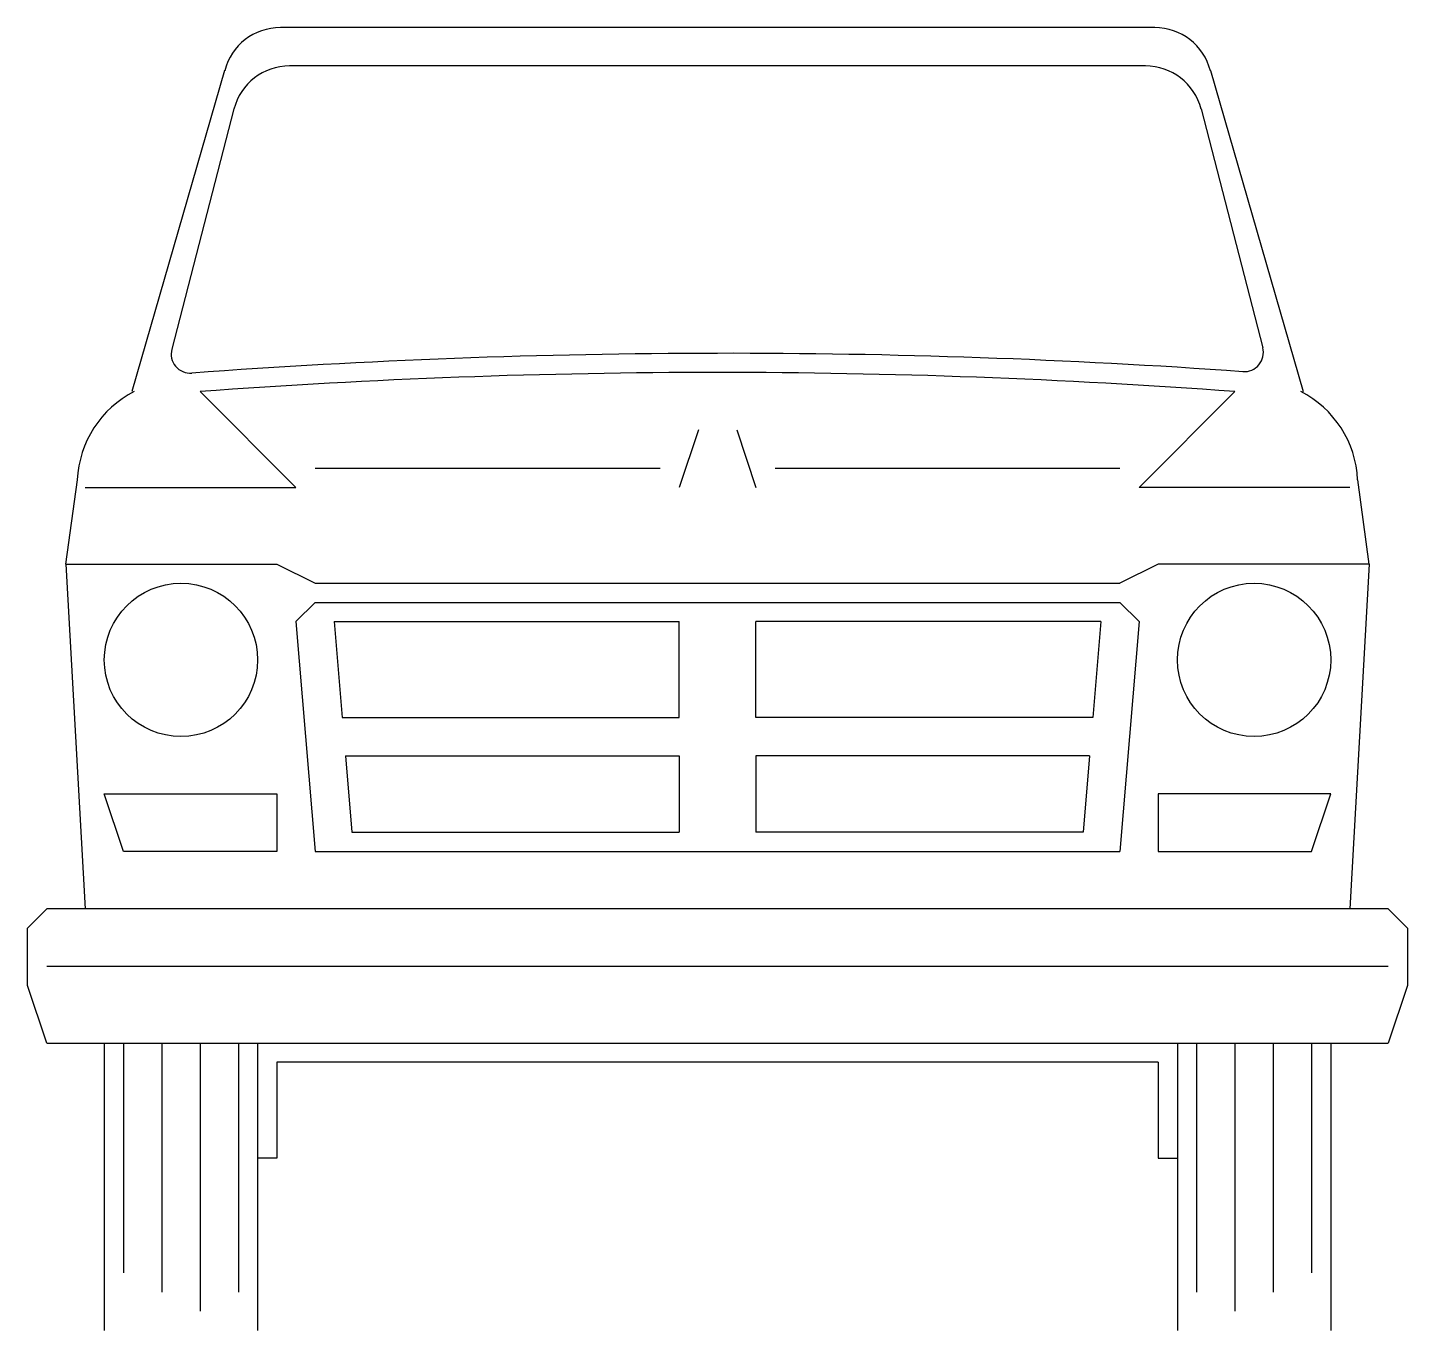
# Model space of a CAD drawing. Header units: millimetres. Extents: x -3264.97 to -3263.24, y 1880.74 to 1882.37.
import ezdxf

# ---------------------------------------------------------------- set-up
doc = ezdxf.new("R2010")
doc.units = ezdxf.units.MM
doc.header["$LTSCALE"] = 10
doc.layers.add('Veículos', color=2, linetype='Continuous')

msp = doc.modelspace()

# ---------------------------------------------------------------- linework, layer by layer
at = {"layer": 'Veículos'}
for p, q in [((-3263.5537, 1882.3681), (-3264.6487, 1882.3681)), ((-3264.7185, 1882.3142), (-3264.8347, 1881.9121)), ((-3263.5653, 1882.3201), (-3264.6371, 1882.3201)), ((-3263.484, 1882.3142), (-3263.3677, 1881.9121)), ((-3264.7069, 1882.2662), (-3264.7846, 1881.9653)), ((-3263.4956, 1882.2662), (-3263.4183, 1881.9671)), ((-3264.6292, 1881.7921), (-3264.7492, 1881.9121)), ((-3263.5732, 1881.7921), (-3263.4532, 1881.9121)), ((-3264.1252, 1881.8641), (-3264.1492, 1881.7921)), ((-3264.0772, 1881.8641), (-3264.0532, 1881.7921)), ((-3264.6052, 1881.8161), (-3264.1732, 1881.8161)), ((-3264.0292, 1881.8161), (-3263.5972, 1881.8161)), ((-3264.9172, 1881.6961), (-3264.9029, 1881.8018)), ((-3264.8932, 1881.7921), (-3264.6292, 1881.7921)), ((-3263.3092, 1881.7921), (-3263.5732, 1881.7921)), ((-3263.2852, 1881.6961), (-3263.2995, 1881.8018)), ((-3264.9172, 1881.6961), (-3264.6532, 1881.6961)), ((-3264.9172, 1881.6961), (-3264.8932, 1881.2641)), ((-3264.6532, 1881.6961), (-3264.6052, 1881.6721)), ((-3263.5492, 1881.6961), (-3263.5972, 1881.6721)), ((-3263.2852, 1881.6961), (-3263.5492, 1881.6961)), ((-3263.2852, 1881.6961), (-3263.3092, 1881.2641)), ((-3264.6052, 1881.6721), (-3263.5972, 1881.6721)), ((-3264.6052, 1881.6481), (-3264.6292, 1881.6241)), ((-3264.6052, 1881.6481), (-3263.5972, 1881.6481)), ((-3263.5972, 1881.6481), (-3263.5732, 1881.6241)), ((-3264.6292, 1881.6241), (-3264.6052, 1881.3361)), ((-3264.5812, 1881.6241), (-3264.1492, 1881.6241)), ((-3264.5812, 1881.6241), (-3264.5712, 1881.5041)), ((-3264.1492, 1881.5041), (-3264.1492, 1881.6241)), ((-3263.6212, 1881.6241), (-3264.0532, 1881.6241)), ((-3264.0532, 1881.5041), (-3264.0532, 1881.6241)), ((-3263.6212, 1881.6241), (-3263.6312, 1881.5041)), ((-3263.5732, 1881.6241), (-3263.5972, 1881.3361)), ((-3264.5712, 1881.5041), (-3264.1492, 1881.5041)), ((-3263.6312, 1881.5041), (-3264.0532, 1881.5041)), ((-3264.5672, 1881.4561), (-3264.1492, 1881.4561)), ((-3264.5672, 1881.4561), (-3264.5592, 1881.3601)), ((-3264.1492, 1881.4561), (-3264.1492, 1881.3601)), ((-3263.6352, 1881.4561), (-3264.0532, 1881.4561)), ((-3264.0532, 1881.4561), (-3264.0532, 1881.3601)), ((-3263.6352, 1881.4561), (-3263.6432, 1881.3601)), ((-3264.8692, 1881.4081), (-3264.6532, 1881.4081)), ((-3264.8452, 1881.3361), (-3264.8692, 1881.4081)), ((-3264.6532, 1881.4081), (-3264.6532, 1881.3361)), ((-3263.3332, 1881.4081), (-3263.5492, 1881.4081)), ((-3263.5492, 1881.4081), (-3263.5492, 1881.3361)), ((-3263.3572, 1881.3361), (-3263.3332, 1881.4081)), ((-3264.5592, 1881.3601), (-3264.1492, 1881.3601)), ((-3263.6432, 1881.3601), (-3264.0532, 1881.3601)), ((-3264.6532, 1881.3361), (-3264.8452, 1881.3361)), ((-3264.6052, 1881.3361), (-3263.5972, 1881.3361)), ((-3263.5492, 1881.3361), (-3263.3572, 1881.3361)), ((-3264.9652, 1881.2401), (-3264.9412, 1881.2641)), ((-3263.2612, 1881.2641), (-3264.9412, 1881.2641)), ((-3263.2612, 1881.2641), (-3263.2372, 1881.2401)), ((-3264.9652, 1881.1681), (-3264.9652, 1881.2401)), ((-3263.2372, 1881.2401), (-3263.2372, 1881.1681)), ((-3263.2612, 1881.1921), (-3264.9412, 1881.1921)), ((-3264.9412, 1881.0961), (-3264.9652, 1881.1681)), ((-3263.2372, 1881.1681), (-3263.2612, 1881.0961)), ((-3264.9412, 1881.0961), (-3263.2612, 1881.0961)), ((-3264.8692, 1881.0961), (-3264.8692, 1880.7361)), ((-3264.8452, 1881.0961), (-3264.8452, 1880.8081)), ((-3264.7972, 1881.0961), (-3264.7972, 1880.7841)), ((-3264.7492, 1881.0961), (-3264.7492, 1880.7601)), ((-3264.7012, 1881.0961), (-3264.7012, 1880.7841)), ((-3264.6772, 1881.0961), (-3264.6772, 1880.7361)), ((-3263.5252, 1881.0961), (-3263.5252, 1880.7361)), ((-3263.5012, 1881.0961), (-3263.5012, 1880.7841)), ((-3263.4532, 1881.0961), (-3263.4532, 1880.7601)), ((-3263.4052, 1881.0961), (-3263.4052, 1880.7841)), ((-3263.3572, 1881.0961), (-3263.3572, 1880.8081)), ((-3263.3332, 1881.0961), (-3263.3332, 1880.7361)), ((-3263.5492, 1881.0721), (-3264.6532, 1881.0721)), ((-3264.6532, 1881.0721), (-3264.6532, 1880.9521)), ((-3263.5492, 1881.0721), (-3263.5492, 1880.9521)), ((-3264.6532, 1880.9521), (-3264.6772, 1880.9521)), ((-3263.5492, 1880.9521), (-3263.5252, 1880.9521))]:
    msp.add_line(p, q, dxfattribs=at)
for centre in [(-3264.7732, 1881.5761), (-3263.4292, 1881.5761)]:
    msp.add_circle(centre, 0.096, dxfattribs=at)
for centre, radius, start, end in [((-3264.6487, 1882.2961), 0.072, 90, 165.5126), ((-3263.5537, 1882.2961), 0.072, 14.4874, 90), ((-3264.6371, 1882.2481), 0.072, 90, 165.5126), ((-3263.5653, 1882.2481), 0.072, 14.4874, 90), ((-3264.7614, 1881.9593), 0.024, 165.5126, 274.232), ((-3263.4416, 1881.9611), 0.024, 265.9223, 14.4874), ((-3264.0892, 1872.8761), 9.084, 85.92231, 94.23196), ((-3264.1012, 1873.1761), 8.76, 85.75781, 94.24219), ((-3264.7728, 1881.7959), 0.1303, 116.8259, 177.397), ((-3263.4297, 1881.7959), 0.1303, 2.603, 63.1741)]:
    msp.add_arc(centre, radius, start, end, dxfattribs=at)

doc.saveas('drawing.dxf')
